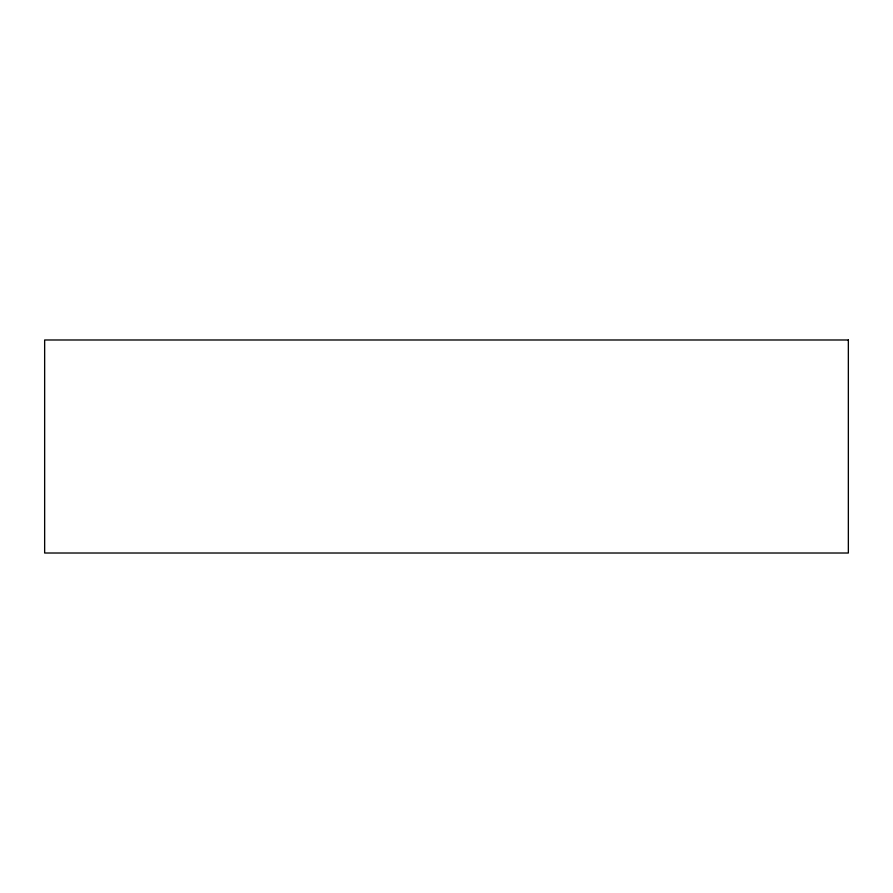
<?xml version="1.0" encoding="UTF-8"?>
<svg xmlns="http://www.w3.org/2000/svg" width="893" height="893" viewBox="0 0 893 893"><rect width="100%" height="100%" fill="white"/><g stroke="black" fill="none" stroke-linecap="round" stroke-linejoin="round"><path stroke-width="1.34" d="M848.35 339.987L44.65 339.987L44.65 553.013L848.35 553.013L848.35 339.987"/></g></svg>
